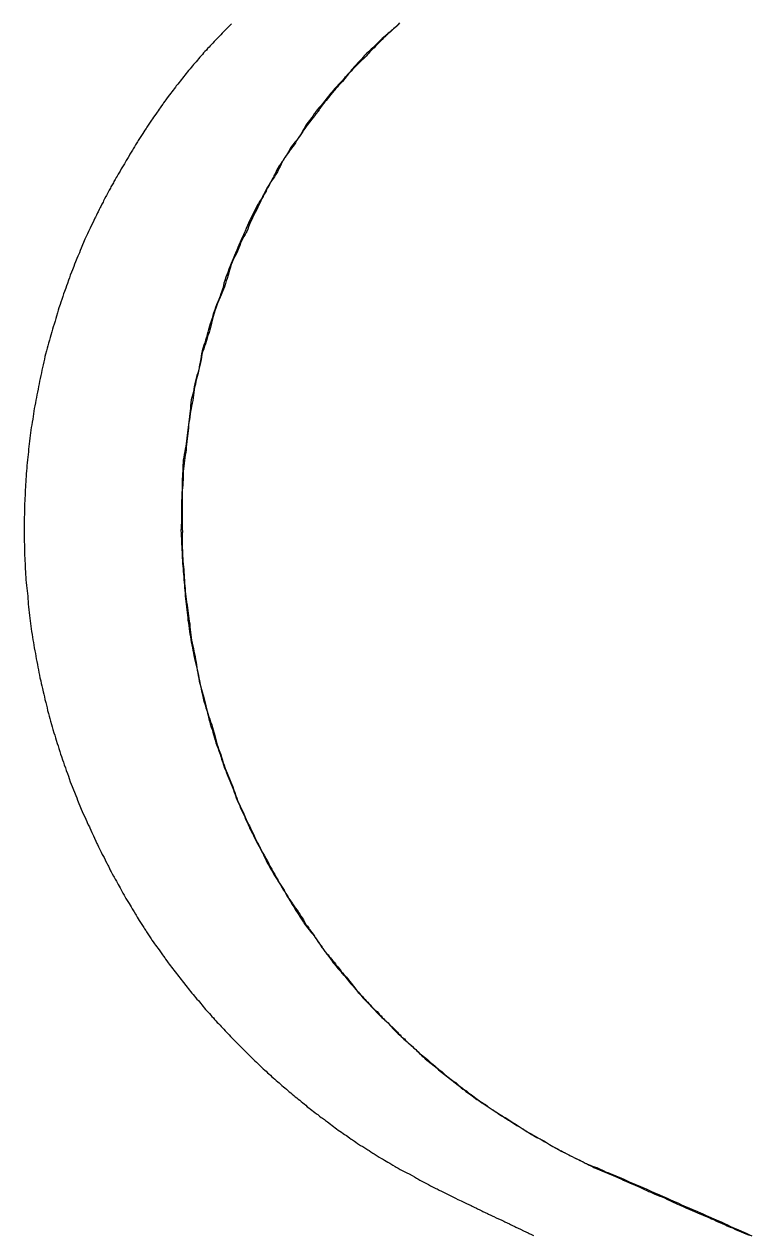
# Model space of a CAD drawing. Header units: millimetres. Extents: x 1.9 to 6, y -16.7 to 0.
# Drawn here: x 3.075 to 4.331, y -10.461 to -8.372 of the extents above; entities that cross this region are included whole.
import ezdxf

# ---------------------------------------------------------------- set-up
doc = ezdxf.new("R2010")
doc.units = ezdxf.units.MM
doc.header["$MEASUREMENT"] = 0
for name, color, linetype in [('Actual_1', 7, 'Continuous'), ('Actual_2', 7, 'Continuous'), ('Actual_3', 7, 'Continuous')]:
    doc.layers.add(name, color=color, linetype=linetype)

msp = doc.modelspace()

# ---------------------------------------------------------------- linework, layer by layer
at = {"layer": 'Actual_1'}
msp.add_lwpolyline([(3.7223, -8.3715), (3.7197, -8.3738), (3.7174, -8.3759), (3.7148, -8.3782), (3.7124, -8.3801), (3.7098, -8.3826), (3.7073, -8.3852), (3.7048, -8.3869), (3.7022, -8.3893), (3.6998, -8.3913), (3.6972, -8.3937), (3.6949, -8.3959), (3.6925, -8.3983), (3.6902, -8.4007), (3.688, -8.4031), (3.6856, -8.4055), (3.6834, -8.4079), (3.681, -8.4102), (3.6787, -8.4126), (3.6763, -8.4149), (3.674, -8.4172), (3.6716, -8.4197), (3.6696, -8.4221), (3.6672, -8.4246), (3.6652, -8.4272), (3.6626, -8.4294), (3.6604, -8.432), (3.6579, -8.434), (3.6555, -8.4364), (3.653, -8.4385), (3.6507, -8.4409), (3.6482, -8.4432), (3.646, -8.4456), (3.6436, -8.448), (3.6415, -8.4505), (3.6391, -8.4529), (3.6372, -8.4554), (3.6346, -8.4578), (3.6321, -8.4605), (3.6304, -8.4629), (3.6282, -8.4659), (3.6263, -8.4681), (3.6241, -8.4708), (3.6219, -8.4731), (3.6196, -8.4756), (3.6173, -8.4779), (3.615, -8.4805), (3.613, -8.4829), (3.6107, -8.4857), (3.6066, -8.4908), (3.6043, -8.4936), (3.6024, -8.4959), (3.6001, -8.4986), (3.5981, -8.5009), (3.5958, -8.5037), (3.5938, -8.5059), (3.5915, -8.5089), (3.59, -8.5112), (3.5876, -8.5143), (3.5854, -8.5175), (3.584, -8.5196), (3.5818, -8.5229), (3.5803, -8.525), (3.5779, -8.528), (3.5738, -8.5331), (3.5714, -8.5359), (3.5696, -8.5382), (3.5673, -8.5411), (3.5655, -8.5434), (3.5633, -8.5465), (3.5618, -8.5487), (3.5595, -8.5518), (3.5572, -8.5551), (3.5558, -8.5572), (3.5537, -8.5605), (3.5522, -8.5627), (3.5499, -8.5658), (3.5475, -8.569), (3.5462, -8.5712), (3.5442, -8.5746), (3.5429, -8.5767), (3.5407, -8.58), (3.5385, -8.5832), (3.537, -8.5853), (3.5348, -8.5884), (3.533, -8.5906), (3.5308, -8.5936), (3.5293, -8.5959), (3.5268, -8.5989), (3.5246, -8.6023), (3.5233, -8.6043), (3.5213, -8.608), (3.5191, -8.6117), (3.5183, -8.6135), (3.5166, -8.6174), (3.5146, -8.6212), (3.5138, -8.623), (3.512, -8.6268), (3.5099, -8.6302), (3.5088, -8.6323), (3.5067, -8.6356), (3.5052, -8.6378), (3.5029, -8.6408), (3.5004, -8.6439), (3.4991, -8.6462), (3.497, -8.6497), (3.4959, -8.6517), (3.4938, -8.6553), (3.4919, -8.659), (3.4909, -8.6609), (3.489, -8.6646), (3.487, -8.6684), (3.4861, -8.6702), (3.4843, -8.6741), (3.4819, -8.6797), (3.4801, -8.6837), (3.4784, -8.6876), (3.4756, -8.6931), (3.4738, -8.6969), (3.4707, -8.7024), (3.4689, -8.7063), (3.4681, -8.7081), (3.4661, -8.7119), (3.4645, -8.716), (3.4622, -8.7216), (3.4607, -8.7257), (3.459, -8.7296), (3.4581, -8.7313), (3.4561, -8.735), (3.4541, -8.7386), (3.453, -8.7405), (3.4511, -8.7443), (3.4484, -8.7499), (3.4468, -8.754), (3.4454, -8.7582), (3.443, -8.7637), (3.4413, -8.7676), (3.4382, -8.773), (3.4364, -8.7769), (3.4337, -8.7825), (3.4323, -8.7867), (3.4309, -8.7911), (3.4292, -8.7966), (3.428, -8.801), (3.4268, -8.8054), (3.425, -8.8109), (3.4237, -8.8152), (3.4225, -8.8195), (3.4205, -8.8251), (3.4189, -8.8292), (3.4174, -8.8333), (3.4148, -8.8388), (3.4132, -8.8429), (3.4107, -8.8484), (3.4091, -8.8525), (3.4076, -8.8567), (3.4055, -8.8623), (3.4041, -8.8666), (3.4028, -8.8709), (3.4009, -8.8764), (3.3998, -8.8808), (3.3988, -8.8853), (3.3974, -8.8907), (3.3962, -8.8952), (3.3951, -8.8996), (3.3939, -8.904), (3.3921, -8.9095), (3.3908, -8.9138), (3.3895, -8.9181), (3.3876, -8.9236), (3.3861, -8.9278), (3.3847, -8.9321), (3.3829, -8.9376), (3.3817, -8.9421), (3.3808, -8.9466), (3.3801, -8.9512), (3.3792, -8.9557), (3.3779, -8.961), (3.3769, -8.9655), (3.376, -8.97), (3.375, -8.9745), (3.3737, -8.9799), (3.3724, -8.9843), (3.3713, -8.9887), (3.3703, -8.9933), (3.3691, -8.9986), (3.3684, -9.0032), (3.3678, -9.0078), (3.3673, -9.0124), (3.3666, -9.017), (3.3659, -9.0216), (3.365, -9.0261), (3.3638, -9.0314), (3.3629, -9.0359), (3.3621, -9.0405), (3.3613, -9.0451), (3.3606, -9.0498), (3.36, -9.0549), (3.3593, -9.0596), (3.3587, -9.0642), (3.3582, -9.0688), (3.3577, -9.0735), (3.3572, -9.0781), (3.3567, -9.0828), (3.3562, -9.0874), (3.3557, -9.0921), (3.3552, -9.0972), (3.3546, -9.1018), (3.3542, -9.1065), (3.3536, -9.1111), (3.353, -9.1157), (3.3524, -9.1203), (3.3517, -9.1249), (3.351, -9.1295), (3.3503, -9.1347), (3.3498, -9.1393), (3.3495, -9.144), (3.3493, -9.1487), (3.3492, -9.1534), (3.3491, -9.1581), (3.3489, -9.1627), (3.3485, -9.1674), (3.3481, -9.172), (3.3478, -9.1768), (3.3476, -9.1815), (3.3476, -9.1862), (3.3477, -9.1909), (3.3477, -9.1956), (3.3477, -9.2003), (3.3477, -9.205), (3.3476, -9.2097), (3.3475, -9.2144), (3.3475, -9.2191), (3.3474, -9.2238), (3.3475, -9.2285), (3.3476, -9.2332), (3.3477, -9.2379), (3.3478, -9.2426), (3.3479, -9.2472), (3.3478, -9.2519), (3.3476, -9.2566), (3.3474, -9.2613), (3.3474, -9.266), (3.3475, -9.2708), (3.3476, -9.2755), (3.3479, -9.2802), (3.3481, -9.2848), (3.3483, -9.2895), (3.3486, -9.2942), (3.3489, -9.2989), (3.3493, -9.3036), (3.3498, -9.3082), (3.3502, -9.3129), (3.3506, -9.3176), (3.3509, -9.3225), (3.3511, -9.3271), (3.3513, -9.3318), (3.3516, -9.3366), (3.352, -9.3413), (3.3525, -9.346), (3.353, -9.3506), (3.3534, -9.3552), (3.3539, -9.3599), (3.3545, -9.3645), (3.3551, -9.3692), (3.3559, -9.3743), (3.3565, -9.379), (3.3572, -9.3836), (3.3578, -9.3882), (3.3585, -9.3928), (3.3592, -9.3974), (3.3599, -9.402), (3.3605, -9.4071), (3.361, -9.4118), (3.3615, -9.4164), (3.362, -9.4211), (3.3624, -9.4257), (3.363, -9.4304), (3.3638, -9.4349), (3.3649, -9.4403), (3.366, -9.4448), (3.3669, -9.4493), (3.3679, -9.4538), (3.3689, -9.4583), (3.3701, -9.4636), (3.3708, -9.4682), (3.3716, -9.4727), (3.3723, -9.4773), (3.373, -9.4819), (3.3737, -9.4865), (3.3746, -9.4917), (3.3753, -9.4964), (3.3761, -9.501), (3.3769, -9.5055), (3.378, -9.51), (3.3796, -9.5155), (3.3808, -9.5199), (3.3821, -9.5242), (3.384, -9.5297), (3.3852, -9.534), (3.3862, -9.5384), (3.3873, -9.5429), (3.3886, -9.5482), (3.3896, -9.5528), (3.3906, -9.5573), (3.3918, -9.5616), (3.3938, -9.5672), (3.3951, -9.5714), (3.3966, -9.5757), (3.3986, -9.5812), (3.3999, -9.5855), (3.4012, -9.5898), (3.4028, -9.5952), (3.4039, -9.5997), (3.4049, -9.6042), (3.406, -9.6086), (3.4076, -9.6141), (3.4089, -9.6185), (3.4103, -9.6227), (3.4126, -9.6283), (3.4141, -9.6324), (3.4156, -9.6366), (3.4174, -9.6421), (3.4185, -9.6465), (3.4198, -9.6509), (3.4219, -9.6565), (3.4235, -9.6606), (3.4253, -9.6646), (3.4277, -9.6702), (3.4293, -9.6743), (3.4316, -9.6798), (3.4331, -9.684), (3.4348, -9.6881), (3.437, -9.6936), (3.4384, -9.6978), (3.4403, -9.7034), (3.4417, -9.7077), (3.4432, -9.7119), (3.4457, -9.7175), (3.4474, -9.7214), (3.4503, -9.727), (3.452, -9.7309), (3.454, -9.7347), (3.4563, -9.7404), (3.4582, -9.7443), (3.4608, -9.7499), (3.4626, -9.7538), (3.4636, -9.7556), (3.4655, -9.7593), (3.4674, -9.7631), (3.4682, -9.7649), (3.47, -9.7687), (3.4718, -9.7727), (3.4744, -9.7783), (3.4762, -9.7822), (3.4771, -9.784), (3.4791, -9.7877), (3.481, -9.7915), (3.482, -9.7934), (3.484, -9.797), (3.4859, -9.8007), (3.487, -9.8026), (3.489, -9.8062), (3.4911, -9.8098), (3.4922, -9.8117), (3.4941, -9.8154), (3.4963, -9.819), (3.4971, -9.8209), (3.499, -9.8247), (3.5022, -9.8302), (3.5041, -9.8339), (3.5051, -9.8359), (3.5072, -9.8394), (3.5092, -9.8431), (3.5102, -9.845), (3.5124, -9.8486), (3.5145, -9.852), (3.5158, -9.8541), (3.5179, -9.8575), (3.519, -9.8597), (3.5214, -9.8629), (3.5234, -9.8664), (3.5246, -9.8684), (3.5267, -9.8719), (3.5288, -9.8754), (3.5299, -9.8774), (3.5319, -9.881), (3.5331, -9.8832), (3.5355, -9.8864), (3.5377, -9.8896), (3.5393, -9.8918), (3.5414, -9.895), (3.5429, -9.8972), (3.5452, -9.9003), (3.5476, -9.9034), (3.549, -9.9056), (3.5511, -9.9089), (3.5525, -9.911), (3.5547, -9.9142), (3.5569, -9.9176), (3.5581, -9.9197), (3.5601, -9.9232), (3.5612, -9.9254), (3.5637, -9.9286), (3.5659, -9.9319), (3.5675, -9.934), (3.5696, -9.9372), (3.5711, -9.9394), (3.5734, -9.9425), (3.5757, -9.9456), (3.5772, -9.9478), (3.5793, -9.9511), (3.5807, -9.9532), (3.583, -9.9565), (3.5854, -9.9596), (3.5867, -9.9618), (3.5889, -9.965), (3.5905, -9.9672), (3.5927, -9.9703), (3.5943, -9.9727), (3.5968, -9.9755), (3.5993, -9.9782), (3.6011, -9.9806), (3.6034, -9.9834), (3.6054, -9.9856), (3.6076, -9.9884), (3.6096, -9.9907), (3.6119, -9.9935), (3.6136, -9.9958), (3.616, -9.9987), (3.62, -10.0039), (3.6222, -10.0068), (3.6241, -10.0091), (3.6264, -10.0118), (3.6286, -10.0141), (3.6309, -10.0167), (3.6331, -10.019), (3.6354, -10.0216), (3.6372, -10.0239), (3.6395, -10.0268), (3.6434, -10.032), (3.6456, -10.0351), (3.6473, -10.0373), (3.6495, -10.0404), (3.6515, -10.0427), (3.6539, -10.0453), (3.6562, -10.0477), (3.6586, -10.0501), (3.6608, -10.0524), (3.6632, -10.0548), (3.6653, -10.0572), (3.6678, -10.0596), (3.6698, -10.0621), (3.6723, -10.0644), (3.6743, -10.0669), (3.6769, -10.0692), (3.6789, -10.0718), (3.6815, -10.074), (3.6842, -10.076), (3.6863, -10.0787), (3.6884, -10.0812), (3.6909, -10.0834), (3.6929, -10.0859), (3.6955, -10.0882), (3.6975, -10.0909), (3.7002, -10.0929), (3.7028, -10.095), (3.705, -10.0976), (3.7073, -10.1001), (3.7098, -10.1021), (3.7121, -10.1046), (3.7146, -10.1067), (3.7167, -10.1092), (3.7192, -10.1115), (3.7212, -10.114), (3.7238, -10.1162), (3.7258, -10.1188), (3.7285, -10.121), (3.7311, -10.1229), (3.7332, -10.1256), (3.7357, -10.1282), (3.7382, -10.1301), (3.7408, -10.1325), (3.7431, -10.1345), (3.7457, -10.1368), (3.748, -10.1389), (3.7506, -10.1412), (3.7528, -10.1435), (3.7554, -10.1458), (3.7577, -10.148), (3.7605, -10.1503), (3.7628, -10.1522), (3.7657, -10.1545), (3.7681, -10.1561), (3.7708, -10.1586), (3.7734, -10.161), (3.7758, -10.1629), (3.7784, -10.1652), (3.7808, -10.1673), (3.7834, -10.1696), (3.7857, -10.1717), (3.7885, -10.1739), (3.7908, -10.1759), (3.7937, -10.1782), (3.796, -10.1799), (3.7988, -10.1823), (3.8014, -10.1849), (3.8039, -10.1865), (3.8068, -10.1888), (3.8091, -10.1906), (3.8121, -10.1928), (3.8143, -10.1946), (3.8173, -10.1968), (3.8196, -10.1984), (3.8225, -10.2009), (3.8253, -10.2033), (3.8276, -10.2049), (3.8306, -10.2072), (3.8328, -10.209), (3.8358, -10.2112), (3.8381, -10.2129), (3.8411, -10.2153), (3.8439, -10.2178), (3.8463, -10.2192), (3.8493, -10.2214), (3.8515, -10.2232), (3.8546, -10.2253), (3.8569, -10.2269), (3.86, -10.2292), (3.8632, -10.2315), (3.8654, -10.2328), (3.8687, -10.2349), (3.8709, -10.2364), (3.874, -10.2387), (3.877, -10.2411), (3.8793, -10.2425), (3.8825, -10.2447), (3.8846, -10.2462), (3.888, -10.2484), (3.8934, -10.2519), (3.897, -10.2539), (3.899, -10.255), (3.9024, -10.2572), (3.9059, -10.2593), (3.9079, -10.2606), (3.9113, -10.2627), (3.9167, -10.2663), (3.92, -10.2684), (3.9221, -10.2698), (3.9255, -10.2719), (3.9309, -10.2754), (3.9344, -10.2775), (3.9364, -10.2788), (3.9398, -10.281), (3.9432, -10.2832), (3.9453, -10.2844), (3.9488, -10.2864), (3.9509, -10.2874), (3.9543, -10.2897), (3.9581, -10.2917), (3.9599, -10.2926), (3.9636, -10.2946), (3.9673, -10.2965), (3.9692, -10.2976), (3.9727, -10.2997), (3.9761, -10.3019), (3.9782, -10.3031), (3.9817, -10.3052), (3.9873, -10.3084), (3.991, -10.3103), (3.9929, -10.3113), (3.9965, -10.3134), (4.0002, -10.3153), (4.0021, -10.3163), (4.0057, -10.3184), (4.0094, -10.3203), (4.0113, -10.3214), (4.015, -10.3233), (4.0188, -10.3253), (4.0206, -10.3262), (4.0245, -10.328), (4.0283, -10.3299), (4.0301, -10.3307), (4.0339, -10.3325), (4.0377, -10.3344), (4.0395, -10.3353), (4.0433, -10.3372), (4.0473, -10.339), (4.049, -10.3398), (4.0529, -10.3416), (4.0569, -10.3433), (4.0593, -10.3435), (4.0633, -10.3451), (4.0688, -10.3477), (4.0728, -10.3494), (4.0766, -10.3514), (4.0783, -10.3521), (4.0824, -10.3538), (4.0864, -10.3555), (4.092, -10.3577), (4.0961, -10.3593), (4.1017, -10.3618), (4.1057, -10.3634), (4.1096, -10.3652), (4.1153, -10.3677), (4.1193, -10.3694), (4.1249, -10.3719), (4.1289, -10.3735), (4.1345, -10.3759), (4.1385, -10.3776), (4.1424, -10.3794), (4.1481, -10.3818), (4.152, -10.3836), (4.1576, -10.3862), (4.1616, -10.3879), (4.1672, -10.3904), (4.1712, -10.3921), (4.1768, -10.3946), (4.1808, -10.3962), (4.1848, -10.398), (4.1904, -10.4005), (4.1943, -10.4023), (4.1999, -10.4049), (4.2039, -10.4066), (4.2094, -10.4092), (4.2134, -10.4108), (4.219, -10.4134), (4.223, -10.4151), (4.227, -10.4169), (4.2327, -10.4192), (4.2367, -10.4208), (4.2423, -10.4233), (4.2463, -10.425), (4.2518, -10.4276), (4.2558, -10.4293), (4.2597, -10.4312), (4.2654, -10.4335), (4.2694, -10.4352), (4.275, -10.4377), (4.279, -10.4394), (4.2845, -10.442), (4.2885, -10.4437), (4.294, -10.4465), (4.2979, -10.4482), (4.3035, -10.451), (4.3075, -10.4526), (4.3115, -10.4544), (4.3171, -10.4567), (4.3211, -10.4584), (4.3267, -10.461), (4.3307, -10.4626)], dxfattribs=at)
at = {"layer": 'Actual_2'}
msp.add_lwpolyline([(3.4329, -8.3712), (3.4305, -8.3735), (3.4282, -8.3759), (3.4258, -8.3782), (3.4235, -8.3807), (3.4211, -8.383), (3.4189, -8.3854), (3.4165, -8.3877), (3.4142, -8.3902), (3.4119, -8.3925), (3.4096, -8.3949), (3.4072, -8.3972), (3.4049, -8.3997), (3.4027, -8.402), (3.4004, -8.4046), (3.3983, -8.4069), (3.3959, -8.4095), (3.3939, -8.4119), (3.3914, -8.4143), (3.3895, -8.4169), (3.3869, -8.4192), (3.3843, -8.4217), (3.3825, -8.4242), (3.3801, -8.4268), (3.3781, -8.4292), (3.3758, -8.4318), (3.3738, -8.4341), (3.3715, -8.4369), (3.3695, -8.4391), (3.3672, -8.4419), (3.3652, -8.4442), (3.3629, -8.447), (3.3611, -8.4493), (3.3586, -8.452), (3.356, -8.4546), (3.3544, -8.4571), (3.352, -8.4599), (3.3503, -8.4622), (3.348, -8.4652), (3.3462, -8.4674), (3.344, -8.4704), (3.3422, -8.4727), (3.3398, -8.4755), (3.3373, -8.4783), (3.3358, -8.4807), (3.3335, -8.4837), (3.3318, -8.4859), (3.3296, -8.489), (3.3279, -8.4912), (3.3256, -8.4942), (3.3216, -8.4994), (3.3194, -8.5025), (3.3178, -8.5047), (3.3156, -8.5079), (3.3141, -8.5101), (3.3118, -8.5132), (3.3095, -8.5163), (3.308, -8.5185), (3.3059, -8.5218), (3.3043, -8.5239), (3.3021, -8.5271), (3.2983, -8.5324), (3.2961, -8.5356), (3.2946, -8.5377), (3.2925, -8.5411), (3.2888, -8.5464), (3.2867, -8.5498), (3.2853, -8.5519), (3.2832, -8.5552), (3.2796, -8.5606), (3.2775, -8.564), (3.2761, -8.5661), (3.274, -8.5695), (3.2716, -8.5727), (3.2705, -8.5749), (3.2684, -8.5784), (3.2672, -8.5804), (3.265, -8.5838), (3.2629, -8.5873), (3.2617, -8.5893), (3.2597, -8.5929), (3.2574, -8.5963), (3.2564, -8.5983), (3.2544, -8.6019), (3.2533, -8.604), (3.2511, -8.6074), (3.249, -8.6109), (3.2478, -8.6129), (3.2458, -8.6164), (3.2435, -8.6198), (3.2424, -8.6219), (3.2404, -8.6255), (3.2394, -8.6275), (3.2371, -8.6309), (3.2351, -8.6345), (3.2339, -8.6364), (3.2319, -8.6401), (3.2298, -8.6437), (3.2288, -8.6456), (3.2268, -8.6493), (3.2246, -8.6528), (3.2237, -8.6548), (3.2218, -8.6585), (3.2186, -8.664), (3.2167, -8.6677), (3.2158, -8.6695), (3.2137, -8.6732), (3.2119, -8.6771), (3.211, -8.6789), (3.2089, -8.6826), (3.2071, -8.6864), (3.2062, -8.6883), (3.2042, -8.692), (3.2024, -8.6958), (3.2015, -8.6976), (3.1995, -8.7014), (3.1977, -8.7052), (3.1968, -8.707), (3.1949, -8.7108), (3.1931, -8.7148), (3.1904, -8.7203), (3.1887, -8.7243), (3.1859, -8.7298), (3.1842, -8.7337), (3.1815, -8.7393), (3.1798, -8.7433), (3.1773, -8.7489), (3.1757, -8.753), (3.1735, -8.7586), (3.1717, -8.7626), (3.1701, -8.7667), (3.1676, -8.7722), (3.166, -8.7763), (3.1637, -8.7819), (3.162, -8.786), (3.1605, -8.7901), (3.1581, -8.7957), (3.1566, -8.7998), (3.1545, -8.8054), (3.1529, -8.8096), (3.1515, -8.8138), (3.1495, -8.8194), (3.148, -8.8236), (3.1466, -8.8278), (3.1445, -8.8334), (3.143, -8.8376), (3.1416, -8.8418), (3.1396, -8.8474), (3.1382, -8.8516), (3.1369, -8.8559), (3.1349, -8.8615), (3.1337, -8.8658), (3.1324, -8.8701), (3.1307, -8.8757), (3.1294, -8.88), (3.1281, -8.8843), (3.1264, -8.8899), (3.125, -8.8942), (3.1238, -8.8985), (3.1226, -8.9029), (3.1208, -8.9084), (3.1196, -8.9128), (3.1185, -8.9172), (3.1169, -8.9227), (3.1155, -8.927), (3.1144, -8.9314), (3.1133, -8.9359), (3.1117, -8.9413), (3.1106, -8.9457), (3.1097, -8.9502), (3.1088, -8.9548), (3.1075, -8.9601), (3.1064, -8.9646), (3.1055, -8.9691), (3.1046, -8.9736), (3.1036, -8.9781), (3.1023, -8.9835), (3.1014, -8.988), (3.1005, -8.9926), (3.0998, -8.9971), (3.0989, -9.0017), (3.0977, -9.007), (3.0968, -9.0115), (3.0959, -9.0161), (3.0951, -9.0206), (3.0942, -9.0252), (3.0932, -9.0305), (3.0923, -9.035), (3.0916, -9.0396), (3.091, -9.0442), (3.0904, -9.0488), (3.0897, -9.0534), (3.0887, -9.0587), (3.0879, -9.0633), (3.0872, -9.0678), (3.0865, -9.0725), (3.0859, -9.0771), (3.0854, -9.0817), (3.0848, -9.0864), (3.0842, -9.0915), (3.0836, -9.0961), (3.0831, -9.1008), (3.0826, -9.1054), (3.0821, -9.1101), (3.0817, -9.1147), (3.0812, -9.1194), (3.0808, -9.124), (3.0803, -9.1287), (3.0797, -9.1333), (3.0792, -9.1384), (3.0787, -9.143), (3.0784, -9.1477), (3.0781, -9.1524), (3.0778, -9.1571), (3.0776, -9.1618), (3.0773, -9.1664), (3.0771, -9.1711), (3.0768, -9.1758), (3.0766, -9.1805), (3.0764, -9.1852), (3.0762, -9.1899), (3.0759, -9.1945), (3.0757, -9.1992), (3.0755, -9.204), (3.0754, -9.2087), (3.0753, -9.2134), (3.0752, -9.2181), (3.0751, -9.2228), (3.075, -9.2275), (3.075, -9.2322), (3.075, -9.2369), (3.0749, -9.2416), (3.0749, -9.2463), (3.0749, -9.251), (3.0749, -9.2557), (3.075, -9.2604), (3.0751, -9.2651), (3.0752, -9.2698), (3.0753, -9.2745), (3.0755, -9.2792), (3.0756, -9.2839), (3.0757, -9.2886), (3.0759, -9.2933), (3.0761, -9.298), (3.0763, -9.3027), (3.0766, -9.3074), (3.0768, -9.3121), (3.0771, -9.3168), (3.0773, -9.3214), (3.0777, -9.3261), (3.078, -9.3308), (3.0784, -9.3354), (3.0789, -9.3405), (3.0794, -9.3452), (3.08, -9.3498), (3.0804, -9.3545), (3.0809, -9.3591), (3.0813, -9.3638), (3.0817, -9.3684), (3.082, -9.3731), (3.0824, -9.3777), (3.0829, -9.3824), (3.0833, -9.3871), (3.0839, -9.3922), (3.0846, -9.3969), (3.0853, -9.4015), (3.086, -9.4061), (3.0866, -9.4107), (3.0872, -9.4153), (3.0878, -9.4199), (3.0885, -9.4251), (3.0894, -9.4298), (3.0901, -9.4344), (3.0909, -9.439), (3.0916, -9.4435), (3.0924, -9.4481), (3.0934, -9.4534), (3.0943, -9.458), (3.0951, -9.4625), (3.0958, -9.4671), (3.0966, -9.4717), (3.0976, -9.477), (3.0987, -9.4815), (3.0996, -9.486), (3.1004, -9.4906), (3.1012, -9.4951), (3.1021, -9.4997), (3.1034, -9.5051), (3.1044, -9.5095), (3.1054, -9.514), (3.1063, -9.5185), (3.1076, -9.5239), (3.1087, -9.5284), (3.1097, -9.5329), (3.1107, -9.5374), (3.1121, -9.5428), (3.1133, -9.5472), (3.1144, -9.5517), (3.1154, -9.5562), (3.1168, -9.5616), (3.1181, -9.566), (3.1192, -9.5704), (3.1204, -9.5749), (3.122, -9.5804), (3.1233, -9.5847), (3.1245, -9.5891), (3.1261, -9.5946), (3.1276, -9.5989), (3.1289, -9.6033), (3.1301, -9.6076), (3.132, -9.6131), (3.1333, -9.6174), (3.1345, -9.6218), (3.1365, -9.6273), (3.1378, -9.6316), (3.1392, -9.6358), (3.1413, -9.6414), (3.1427, -9.6456), (3.1441, -9.6499), (3.1462, -9.6554), (3.1475, -9.6596), (3.1494, -9.6653), (3.1511, -9.6694), (3.1525, -9.6737), (3.1545, -9.6793), (3.1562, -9.6834), (3.1577, -9.6876), (3.16, -9.6931), (3.1616, -9.6972), (3.1638, -9.7028), (3.1655, -9.7069), (3.167, -9.7111), (3.1693, -9.7166), (3.1709, -9.7207), (3.1732, -9.7264), (3.1751, -9.7304), (3.1767, -9.7344), (3.1793, -9.74), (3.181, -9.7439), (3.1829, -9.7478), (3.1837, -9.7495), (3.1855, -9.7534), (3.1874, -9.7572), (3.1882, -9.759), (3.19, -9.7629), (3.1918, -9.7668), (3.1943, -9.7724), (3.1961, -9.7764), (3.1987, -9.782), (3.2004, -9.7859), (3.2012, -9.7877), (3.2032, -9.7914), (3.205, -9.7953), (3.2058, -9.7972), (3.2079, -9.8009), (3.2097, -9.8047), (3.2106, -9.8066), (3.2127, -9.8102), (3.2146, -9.814), (3.2155, -9.8159), (3.2175, -9.8195), (3.2193, -9.8234), (3.2202, -9.8251), (3.2221, -9.8289), (3.2239, -9.8328), (3.2248, -9.8346), (3.2269, -9.8383), (3.2289, -9.842), (3.23, -9.8439), (3.232, -9.8475), (3.2341, -9.8511), (3.2353, -9.853), (3.2373, -9.8566), (3.2404, -9.8621), (3.2423, -9.8658), (3.2454, -9.8714), (3.2473, -9.8751), (3.2484, -9.8771), (3.2506, -9.8805), (3.2527, -9.884), (3.254, -9.886), (3.2561, -9.8895), (3.2595, -9.8949), (3.2615, -9.8985), (3.2626, -9.9004), (3.2647, -9.904), (3.2668, -9.9075), (3.268, -9.9095), (3.27, -9.913), (3.2735, -9.9185), (3.2755, -9.9219), (3.2768, -9.924), (3.279, -9.9274), (3.2812, -9.9307), (3.2825, -9.9328), (3.2846, -9.9362), (3.2859, -9.9383), (3.2882, -9.9416), (3.2904, -9.9449), (3.2918, -9.947), (3.2939, -9.9503), (3.2953, -9.9526), (3.2976, -9.9557), (3.3, -9.9587), (3.3015, -9.961), (3.3037, -9.9641), (3.3054, -9.9663), (3.3076, -9.9694), (3.3115, -9.9747), (3.3137, -9.9778), (3.3153, -9.98), (3.3174, -9.9832), (3.3189, -9.9854), (3.3212, -9.9885), (3.3235, -9.9916), (3.3251, -9.9938), (3.3273, -9.9969), (3.329, -9.9991), (3.3313, -10.0021), (3.333, -10.0044), (3.3355, -10.0072), (3.338, -10.0099), (3.3396, -10.0123), (3.3419, -10.0152), (3.3436, -10.0175), (3.3458, -10.0205), (3.3475, -10.0227), (3.3498, -10.0258), (3.3538, -10.031), (3.3561, -10.0339), (3.3579, -10.0362), (3.3602, -10.0391), (3.3622, -10.0413), (3.3645, -10.0441), (3.3664, -10.0464), (3.3688, -10.0491), (3.3705, -10.0515), (3.373, -10.0542), (3.3755, -10.0569), (3.3772, -10.0593), (3.3796, -10.062), (3.3815, -10.0643), (3.3838, -10.0671), (3.3858, -10.0694), (3.3881, -10.0721), (3.3902, -10.0744), (3.3925, -10.0771), (3.3945, -10.0794), (3.3969, -10.082), (3.3989, -10.0844), (3.4014, -10.0869), (3.4033, -10.0894), (3.4058, -10.0918), (3.4077, -10.0945), (3.4103, -10.0967), (3.4129, -10.0991), (3.4149, -10.1016), (3.4173, -10.104), (3.4194, -10.1064), (3.4218, -10.1089), (3.4239, -10.1112), (3.4263, -10.1138), (3.4285, -10.1161), (3.4308, -10.1186), (3.4331, -10.1209), (3.4354, -10.1234), (3.4378, -10.1257), (3.4401, -10.1281), (3.4424, -10.1304), (3.4447, -10.1328), (3.4471, -10.1351), (3.4494, -10.1375), (3.4519, -10.1398), (3.4542, -10.1421), (3.4566, -10.1445), (3.4589, -10.1468), (3.4614, -10.1491), (3.4637, -10.1514), (3.4661, -10.1537), (3.4685, -10.156), (3.4709, -10.1583), (3.4732, -10.1606), (3.4756, -10.163), (3.478, -10.1653), (3.4804, -10.1676), (3.4828, -10.1699), (3.4852, -10.1722), (3.4876, -10.1744), (3.49, -10.1768), (3.4925, -10.1788), (3.4949, -10.1813), (3.4974, -10.1833), (3.4998, -10.1858), (3.5023, -10.1884), (3.5048, -10.1902), (3.5075, -10.1925), (3.5098, -10.1945), (3.5125, -10.1968), (3.5148, -10.1989), (3.5175, -10.2012), (3.5198, -10.2033), (3.5225, -10.2055), (3.5248, -10.2076), (3.5274, -10.2099), (3.5298, -10.2119), (3.5324, -10.2143), (3.5349, -10.216), (3.5375, -10.2186), (3.5404, -10.2209), (3.5427, -10.2227), (3.5457, -10.2249), (3.5479, -10.2268), (3.5508, -10.229), (3.5531, -10.2308), (3.5558, -10.2332), (3.5583, -10.235), (3.5609, -10.2375), (3.5635, -10.24), (3.5659, -10.2418), (3.5688, -10.2441), (3.5711, -10.2459), (3.5741, -10.2481), (3.5764, -10.2498), (3.5793, -10.2521), (3.5817, -10.2536), (3.5846, -10.2561), (3.5877, -10.2584), (3.5899, -10.26), (3.593, -10.2621), (3.5952, -10.2638), (3.5982, -10.2661), (3.6034, -10.2701), (3.6062, -10.2725), (3.6085, -10.2743), (3.6115, -10.2765), (3.6137, -10.2782), (3.6169, -10.2804), (3.6223, -10.2841), (3.6256, -10.2863), (3.6277, -10.2877), (3.631, -10.2898), (3.6363, -10.2936), (3.6395, -10.2958), (3.6416, -10.2974), (3.6448, -10.2996), (3.6471, -10.301), (3.6502, -10.3033), (3.6536, -10.3056), (3.6556, -10.3068), (3.6591, -10.3089), (3.6646, -10.3123), (3.668, -10.3144), (3.6701, -10.3157), (3.6734, -10.3178), (3.6766, -10.3202), (3.6788, -10.3214), (3.6822, -10.3235), (3.6843, -10.3249), (3.6877, -10.327), (3.6913, -10.3291), (3.6933, -10.3302), (3.6969, -10.3322), (3.7024, -10.3355), (3.7059, -10.3375), (3.7079, -10.3387), (3.7114, -10.3408), (3.7149, -10.3429), (3.7169, -10.3441), (3.7205, -10.3461), (3.724, -10.3483), (3.726, -10.3493), (3.7298, -10.3511), (3.7353, -10.3541), (3.7391, -10.3559), (3.7446, -10.359), (3.7483, -10.3609), (3.7521, -10.3636), (3.754, -10.3646), (3.7578, -10.3665), (3.7614, -10.3685), (3.7633, -10.3694), (3.7671, -10.3713), (3.7726, -10.3744), (3.7763, -10.3763), (3.7818, -10.3793), (3.7856, -10.3812), (3.7875, -10.382), (3.7912, -10.384), (3.7951, -10.3858), (3.8007, -10.3886), (3.8045, -10.3904), (3.81, -10.3933), (3.8138, -10.3952), (3.8157, -10.396), (3.8194, -10.3981), (3.8233, -10.3999), (3.8288, -10.4026), (3.8328, -10.4044), (3.8383, -10.4071), (3.8423, -10.4088), (3.8461, -10.4107), (3.8479, -10.4115), (3.8518, -10.4133), (3.8556, -10.4152), (3.8573, -10.416), (3.8612, -10.4178), (3.8649, -10.4198), (3.8667, -10.4207), (3.8706, -10.4225), (3.8744, -10.4244), (3.8762, -10.4253), (3.88, -10.4271), (3.884, -10.4289), (3.8857, -10.4297), (3.8896, -10.4315), (3.8935, -10.4332), (3.8952, -10.434), (3.899, -10.4359), (3.9029, -10.4377), (3.9047, -10.4385), (3.9085, -10.4405), (3.9124, -10.4423), (3.9142, -10.443), (3.9179, -10.4451), (3.9218, -10.4469), (3.9236, -10.4477), (3.9273, -10.4497), (3.9313, -10.4514), (3.9368, -10.4542), (3.9408, -10.4559), (3.9446, -10.4579), (3.9463, -10.4586), (3.9503, -10.4603), (3.954, -10.4622)], dxfattribs=at)
at = {"layer": 'Actual_3'}
msp.add_lwpolyline([(3.7225, -8.37), (3.7202, -8.3724), (3.7178, -8.3747), (3.7155, -8.3771), (3.7131, -8.3793), (3.7107, -8.3817), (3.7083, -8.3837), (3.7058, -8.3861), (3.7033, -8.3878), (3.7008, -8.3904), (3.698, -8.3928), (3.6957, -8.3946), (3.6929, -8.3969), (3.6906, -8.399), (3.688, -8.4013), (3.6858, -8.4037), (3.6834, -8.406), (3.6811, -8.4085), (3.6787, -8.4108), (3.6764, -8.413), (3.6738, -8.4153), (3.6716, -8.4174), (3.6689, -8.4197), (3.6665, -8.4219), (3.6641, -8.4243), (3.6618, -8.4269), (3.6597, -8.4292), (3.6574, -8.4319), (3.6553, -8.4342), (3.653, -8.4367), (3.6507, -8.439), (3.6484, -8.4415), (3.6462, -8.4438), (3.6439, -8.4465), (3.6419, -8.4488), (3.6395, -8.4516), (3.6378, -8.454), (3.6352, -8.4565), (3.6327, -8.4591), (3.6309, -8.4615), (3.6285, -8.4642), (3.6265, -8.4665), (3.6242, -8.4692), (3.6221, -8.4715), (3.6198, -8.4741), (3.6176, -8.4763), (3.6153, -8.4789), (3.613, -8.4811), (3.6107, -8.4837), (3.6085, -8.486), (3.6062, -8.4886), (3.6042, -8.4909), (3.6018, -8.4937), (3.6003, -8.4961), (3.5977, -8.4989), (3.5954, -8.5019), (3.5938, -8.5041), (3.5916, -8.5071), (3.5896, -8.5093), (3.5874, -8.5121), (3.5854, -8.5144), (3.5831, -8.5172), (3.5814, -8.5195), (3.5789, -8.5223), (3.5765, -8.5254), (3.575, -8.5276), (3.5728, -8.5308), (3.5712, -8.533), (3.5689, -8.536), (3.5674, -8.5384), (3.5649, -8.5412), (3.5625, -8.5443), (3.5611, -8.5465), (3.5591, -8.5501), (3.5559, -8.5556), (3.554, -8.5593), (3.553, -8.5613), (3.5507, -8.5647), (3.5485, -8.5677), (3.5469, -8.5699), (3.5447, -8.5728), (3.5427, -8.5751), (3.5405, -8.578), (3.5388, -8.5802), (3.5364, -8.5833), (3.534, -8.5865), (3.5328, -8.5887), (3.5309, -8.5923), (3.5276, -8.5978), (3.5257, -8.6013), (3.5244, -8.6034), (3.5222, -8.6066), (3.5196, -8.6095), (3.5183, -8.6118), (3.516, -8.6151), (3.5146, -8.6172), (3.5125, -8.6208), (3.5103, -8.6245), (3.5095, -8.6263), (3.5078, -8.6302), (3.5058, -8.6339), (3.5049, -8.6358), (3.5031, -8.6395), (3.5009, -8.643), (3.5, -8.645), (3.4981, -8.6487), (3.4949, -8.6543), (3.4931, -8.6581), (3.4923, -8.66), (3.4901, -8.6636), (3.4882, -8.6673), (3.4871, -8.6692), (3.4849, -8.6726), (3.4827, -8.6758), (3.4812, -8.678), (3.4792, -8.6814), (3.478, -8.6834), (3.4759, -8.687), (3.4741, -8.691), (3.4715, -8.6965), (3.4698, -8.7004), (3.4667, -8.7059), (3.4648, -8.7096), (3.4638, -8.7115), (3.4618, -8.7152), (3.4601, -8.7193), (3.4578, -8.7249), (3.4563, -8.729), (3.4546, -8.7329), (3.452, -8.7385), (3.4502, -8.7423), (3.4493, -8.7441), (3.4475, -8.748), (3.4452, -8.7536), (3.4434, -8.7576), (3.4419, -8.7618), (3.4396, -8.7674), (3.4379, -8.7714), (3.4355, -8.777), (3.4336, -8.781), (3.4321, -8.7851), (3.4298, -8.7906), (3.4283, -8.7949), (3.4263, -8.8005), (3.4245, -8.8046), (3.4231, -8.8087), (3.421, -8.8143), (3.4197, -8.8187), (3.4187, -8.8231), (3.4176, -8.8276), (3.4159, -8.833), (3.4145, -8.8372), (3.4131, -8.8413), (3.4106, -8.8469), (3.4091, -8.851), (3.4067, -8.8566), (3.4052, -8.8607), (3.4038, -8.865), (3.4019, -8.8706), (3.4006, -8.8749), (3.3993, -8.8792), (3.3974, -8.8847), (3.396, -8.889), (3.3948, -8.8934), (3.3932, -8.8989), (3.3919, -8.9033), (3.3909, -8.9077), (3.3897, -8.912), (3.3878, -8.9175), (3.3865, -8.9218), (3.3852, -8.9261), (3.3833, -8.9316), (3.3822, -8.936), (3.3812, -8.9406), (3.3804, -8.9452), (3.3796, -8.9498), (3.3786, -8.955), (3.3777, -8.9596), (3.377, -8.9641), (3.3761, -8.9686), (3.3745, -8.9741), (3.3731, -8.9784), (3.3718, -8.9827), (3.3706, -8.9872), (3.3693, -8.9926), (3.3685, -8.9972), (3.3678, -9.0017), (3.3669, -9.0062), (3.3658, -9.0105), (3.3641, -9.016), (3.3631, -9.0205), (3.3625, -9.0252), (3.3621, -9.0299), (3.3618, -9.0346), (3.3615, -9.0392), (3.361, -9.0438), (3.3604, -9.0489), (3.3598, -9.0536), (3.3591, -9.0582), (3.3586, -9.0628), (3.358, -9.0674), (3.3574, -9.0721), (3.3569, -9.0767), (3.3563, -9.0814), (3.3556, -9.0865), (3.3548, -9.0911), (3.3542, -9.0957), (3.3536, -9.1003), (3.3529, -9.1049), (3.3522, -9.1095), (3.3511, -9.1148), (3.3502, -9.1193), (3.3495, -9.1239), (3.3491, -9.1286), (3.3489, -9.1333), (3.3487, -9.138), (3.3486, -9.1427), (3.3484, -9.1473), (3.3481, -9.152), (3.3478, -9.1567), (3.3476, -9.1614), (3.3474, -9.1661), (3.3474, -9.1708), (3.3473, -9.1755), (3.3472, -9.1802), (3.3471, -9.1849), (3.3469, -9.1895), (3.3466, -9.1942), (3.3464, -9.1991), (3.3462, -9.2037), (3.3462, -9.2084), (3.3462, -9.2132), (3.3464, -9.2179), (3.3465, -9.2225), (3.3464, -9.2272), (3.3462, -9.2319), (3.3459, -9.2366), (3.3456, -9.2413), (3.3455, -9.246), (3.3456, -9.2506), (3.3459, -9.2556), (3.3462, -9.2602), (3.3464, -9.2648), (3.3466, -9.2695), (3.3468, -9.2742), (3.347, -9.2789), (3.3473, -9.2836), (3.3475, -9.2883), (3.3476, -9.293), (3.3479, -9.2977), (3.3482, -9.3024), (3.3486, -9.3071), (3.349, -9.3118), (3.3495, -9.3164), (3.3499, -9.3211), (3.3502, -9.3257), (3.3505, -9.3307), (3.3509, -9.3354), (3.3513, -9.3401), (3.3517, -9.3447), (3.3521, -9.3494), (3.3525, -9.3541), (3.3529, -9.3588), (3.3534, -9.3634), (3.3538, -9.3681), (3.3543, -9.3727), (3.3548, -9.3774), (3.3554, -9.3825), (3.356, -9.3871), (3.3565, -9.3918), (3.3571, -9.3964), (3.3576, -9.4011), (3.3582, -9.4057), (3.3588, -9.4103), (3.3594, -9.4149), (3.3601, -9.4201), (3.3609, -9.4248), (3.3617, -9.4294), (3.3624, -9.434), (3.3632, -9.4385), (3.364, -9.4431), (3.3651, -9.4484), (3.366, -9.453), (3.3669, -9.4575), (3.3677, -9.4621), (3.3687, -9.4666), (3.37, -9.472), (3.3712, -9.4765), (3.3722, -9.4809), (3.3732, -9.4854), (3.3745, -9.4908), (3.3756, -9.4952), (3.3765, -9.4997), (3.3774, -9.5043), (3.3782, -9.5088), (3.3793, -9.5141), (3.3802, -9.5187), (3.3811, -9.5232), (3.382, -9.5278), (3.3831, -9.5322), (3.3846, -9.5377), (3.3858, -9.5421), (3.387, -9.5465), (3.3886, -9.552), (3.39, -9.5563), (3.3911, -9.5607), (3.3922, -9.5651), (3.3937, -9.5705), (3.3948, -9.575), (3.396, -9.5795), (3.3977, -9.5851), (3.3993, -9.5893), (3.4005, -9.5936), (3.4017, -9.5979), (3.4033, -9.6034), (3.4046, -9.6078), (3.4059, -9.6122), (3.4081, -9.6177), (3.4096, -9.6219), (3.4109, -9.6261), (3.4129, -9.6316), (3.4142, -9.6359), (3.4155, -9.6403), (3.4175, -9.6458), (3.419, -9.65), (3.4209, -9.6557), (3.4227, -9.6598), (3.4242, -9.664), (3.4266, -9.6695), (3.4282, -9.6736), (3.4297, -9.6777), (3.4321, -9.6833), (3.4336, -9.6874), (3.4359, -9.693), (3.4375, -9.6971), (3.4389, -9.7013), (3.441, -9.7069), (3.4426, -9.7111), (3.4442, -9.7151), (3.4468, -9.7207), (3.4485, -9.7247), (3.4511, -9.7302), (3.4528, -9.7342), (3.4555, -9.7398), (3.4571, -9.7437), (3.4596, -9.7493), (3.4613, -9.7533), (3.463, -9.7573), (3.4638, -9.7591), (3.4658, -9.7629), (3.4677, -9.7667), (3.4687, -9.7685), (3.4706, -9.7722), (3.4726, -9.776), (3.4734, -9.7777), (3.4753, -9.7816), (3.4772, -9.7854), (3.4781, -9.7872), (3.4802, -9.791), (3.4823, -9.7945), (3.4834, -9.7964), (3.4852, -9.8001), (3.4873, -9.8038), (3.4881, -9.8056), (3.4898, -9.8095), (3.4917, -9.8134), (3.4925, -9.8151), (3.4944, -9.819), (3.4964, -9.8227), (3.4975, -9.8246), (3.4994, -9.8282), (3.5028, -9.8337), (3.5048, -9.8372), (3.506, -9.8393), (3.5082, -9.8427), (3.5103, -9.8461), (3.5116, -9.8482), (3.5136, -9.8517), (3.5171, -9.8571), (3.5191, -9.8606), (3.5203, -9.8626), (3.5224, -9.8661), (3.5246, -9.8695), (3.5258, -9.8716), (3.5279, -9.875), (3.529, -9.8772), (3.5313, -9.8804), (3.5333, -9.884), (3.5344, -9.8859), (3.5365, -9.8895), (3.5387, -9.8929), (3.54, -9.895), (3.542, -9.8984), (3.5433, -9.9006), (3.5456, -9.9038), (3.5478, -9.9072), (3.5491, -9.9092), (3.5511, -9.9127), (3.5546, -9.9181), (3.5567, -9.9215), (3.5581, -9.9236), (3.5603, -9.9269), (3.5644, -9.9321), (3.5668, -9.9349), (3.5687, -9.9372), (3.571, -9.94), (3.5729, -9.9422), (3.5751, -9.9452), (3.5767, -9.9474), (3.5789, -9.9505), (3.5813, -9.9536), (3.5826, -9.9558), (3.5847, -9.9592), (3.5861, -9.9613), (3.5883, -9.9646), (3.5907, -9.9677), (3.5921, -9.9699), (3.5943, -9.973), (3.5961, -9.9752), (3.5983, -9.9782), (3.5999, -9.9805), (3.6023, -9.9834), (3.6048, -9.9864), (3.6062, -9.9887), (3.6084, -9.9917), (3.6103, -9.994), (3.6125, -9.9969), (3.6145, -9.9992), (3.6168, -10.0019), (3.6189, -10.0043), (3.6213, -10.0068), (3.6232, -10.0093), (3.6257, -10.0117), (3.6282, -10.0144), (3.6298, -10.0168), (3.6321, -10.0197), (3.6339, -10.022), (3.6362, -10.0249), (3.6382, -10.0272), (3.6405, -10.0299), (3.6426, -10.0322), (3.6449, -10.0348), (3.6468, -10.0372), (3.6493, -10.0398), (3.6519, -10.0422), (3.6536, -10.0448), (3.656, -10.0475), (3.6579, -10.0498), (3.6602, -10.0526), (3.6623, -10.0549), (3.6646, -10.0575), (3.6669, -10.0598), (3.6692, -10.0622), (3.6716, -10.0645), (3.6739, -10.067), (3.6761, -10.0692), (3.6784, -10.0718), (3.6807, -10.0741), (3.683, -10.0766), (3.6853, -10.0789), (3.6876, -10.0813), (3.6901, -10.0837), (3.6924, -10.0859), (3.6951, -10.0882), (3.6973, -10.0904), (3.6999, -10.0926), (3.7022, -10.0949), (3.7045, -10.0972), (3.7067, -10.0998), (3.7088, -10.1021), (3.7111, -10.1048), (3.7134, -10.1071), (3.7158, -10.1095), (3.7183, -10.1118), (3.7206, -10.1141), (3.7231, -10.1163), (3.7254, -10.1186), (3.7279, -10.1209), (3.7302, -10.1232), (3.7328, -10.1255), (3.7351, -10.1276), (3.7378, -10.1299), (3.7402, -10.1319), (3.7428, -10.1343), (3.7452, -10.1363), (3.7476, -10.1388), (3.7502, -10.1408), (3.7524, -10.1433), (3.755, -10.1455), (3.757, -10.1481), (3.7596, -10.1502), (3.7618, -10.1528), (3.7644, -10.1546), (3.7668, -10.1572), (3.7696, -10.1596), (3.7719, -10.1613), (3.775, -10.1635), (3.7772, -10.1653), (3.7802, -10.1675), (3.7825, -10.1693), (3.7852, -10.1717), (3.7877, -10.1735), (3.7902, -10.1761), (3.7929, -10.1786), (3.7953, -10.1803), (3.7982, -10.1826), (3.8004, -10.1844), (3.8033, -10.1866), (3.8056, -10.1885), (3.8084, -10.1908), (3.8108, -10.1926), (3.8135, -10.195), (3.8164, -10.1975), (3.8187, -10.1991), (3.8217, -10.2013), (3.8239, -10.2031), (3.8269, -10.2054), (3.8291, -10.2072), (3.8321, -10.2095), (3.8345, -10.211), (3.8373, -10.2135), (3.8403, -10.2159), (3.8425, -10.2175), (3.8457, -10.2197), (3.8479, -10.2213), (3.851, -10.2235), (3.8563, -10.2273), (3.8594, -10.2295), (3.8616, -10.2311), (3.8649, -10.2333), (3.8671, -10.2344), (3.8703, -10.2368), (3.8737, -10.2389), (3.8758, -10.2403), (3.8792, -10.2424), (3.8845, -10.246), (3.8878, -10.2482), (3.8899, -10.2496), (3.8932, -10.2518), (3.8986, -10.2555), (3.9019, -10.2576), (3.904, -10.259), (3.9074, -10.2612), (3.9107, -10.2635), (3.9128, -10.2646), (3.9163, -10.2667), (3.9184, -10.2679), (3.9218, -10.2701), (3.9252, -10.2722), (3.9272, -10.2735), (3.9307, -10.2755), (3.9361, -10.279), (3.9396, -10.2811), (3.9416, -10.2824), (3.9451, -10.2845), (3.9485, -10.2867), (3.9505, -10.2878), (3.9542, -10.2898), (3.9597, -10.2929), (3.9635, -10.2948), (3.9654, -10.2957), (3.969, -10.2979), (3.9725, -10.2999), (3.9745, -10.301), (3.978, -10.3031), (3.9814, -10.3053), (3.9835, -10.3065), (3.987, -10.3085), (3.9926, -10.3117), (3.9964, -10.3136), (3.9982, -10.3144), (4.0019, -10.3165), (4.0057, -10.3184), (4.0076, -10.3192), (4.0113, -10.3213), (4.015, -10.3232), (4.0169, -10.3241), (4.0206, -10.3262), (4.0244, -10.328), (4.0262, -10.3288), (4.03, -10.3308), (4.0339, -10.3326), (4.0357, -10.3333), (4.0395, -10.3354), (4.0433, -10.3372), (4.0452, -10.338), (4.0488, -10.3401), (4.0527, -10.3419), (4.0545, -10.3427), (4.0583, -10.3447), (4.0623, -10.3464), (4.0679, -10.3489), (4.072, -10.3505), (4.0759, -10.3523), (4.0816, -10.3547), (4.0856, -10.3563), (4.0912, -10.3587), (4.0953, -10.3603), (4.1008, -10.3629), (4.1048, -10.3646), (4.1087, -10.3665), (4.1143, -10.369), (4.1198, -10.3715), (4.1239, -10.3731), (4.1295, -10.3756), (4.1335, -10.3773), (4.1374, -10.379), (4.143, -10.3817), (4.1469, -10.3834), (4.1486, -10.3842), (4.1525, -10.3861), (4.1565, -10.3877), (4.1621, -10.3902), (4.1662, -10.3918), (4.1718, -10.3941), (4.1758, -10.3958), (4.1798, -10.3975), (4.1853, -10.4002), (4.1893, -10.4019), (4.1949, -10.4045), (4.1989, -10.4062), (4.2027, -10.4081), (4.2084, -10.4105), (4.2123, -10.4124), (4.2179, -10.4149), (4.2236, -10.4173), (4.2275, -10.419), (4.2316, -10.4206), (4.2372, -10.4231), (4.2412, -10.4248), (4.2468, -10.4273), (4.2508, -10.429), (4.2564, -10.4314), (4.2604, -10.4332), (4.2644, -10.4348), (4.2699, -10.4375), (4.2739, -10.4392), (4.2795, -10.4418), (4.2835, -10.4435), (4.2875, -10.4453), (4.2931, -10.4476), (4.2971, -10.4493), (4.3027, -10.4518), (4.3067, -10.4534), (4.3123, -10.456), (4.3163, -10.4576), (4.3204, -10.4594), (4.3259, -10.4617)], dxfattribs=at)

doc.saveas('drawing.dxf')
